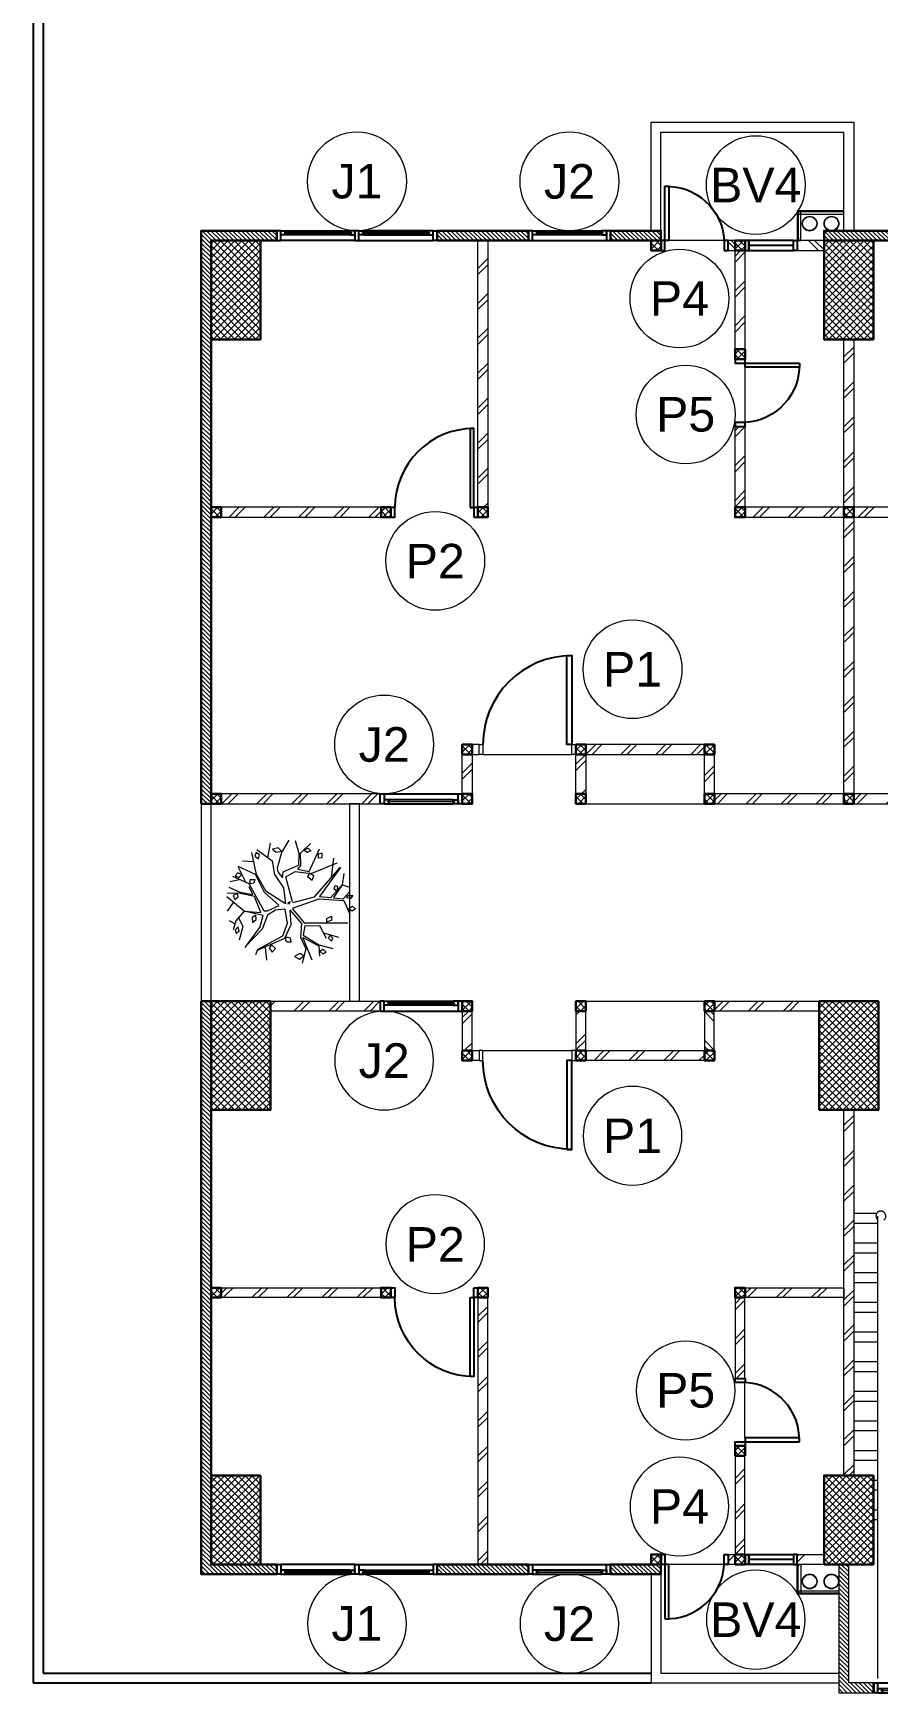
# Model space of a CAD drawing. Header units: millimetres. Extents: x -108 to 351, y -17 to 192.
# Drawn here: x 119.12 to 127.67, y -1.1 to 15.7 of the extents above; entities that cross this region are included whole.
import ezdxf
from ezdxf.enums import TextEntityAlignment as Align

# ---------------------------------------------------------------- set-up
doc = ezdxf.new("R2010")
doc.units = ezdxf.units.MM
for name, color, linetype, lineweight in [('ars', 11, 'Continuous', 0), ('ars @ 1', 11, 'Continuous', 0), ('KACA', 151, 'Continuous', 5), ('KOL', 1, 'Continuous', 30), ('KOLOM', 4, 'Continuous', 9), ('lan', 7, 'Continuous', 15), ('NOT', 7, 'Continuous', 20), ('POHON', 62, 'Continuous', 5), ('tem', 5, 'Continuous', 20)]:
    doc.layers.add(name, color=color, linetype=linetype, lineweight=lineweight)
doc.layers.add('Kusen', color=30, linetype='Continuous')
doc.styles.add('ATTR', font='romans.shx', dxfattribs={"width": 0.8, "height": 0.56})
doc.styles.add('S', font='simplex', dxfattribs={"width": 0.75})
doc.styles.get("Standard").update_dxf_attribs({"font": 'arial.ttf'})
pattern_1 = [(135, (-522.611525, -326.249947), (0.0220970869, 0.0220970869), [])]
pattern_2 = [(45, (0, 0), (-0.1767767, 0.1767767), []), (45, (0.0625, 0), (-0.1767767, 0.1767767), [])]
pattern_3 = [(135, (-522.611525, -325.874947), (0.0220970869, 0.0220970869), [])]
pattern_4 = [(45, (0, -5), (-0.03535534, 0.03535534), []), (135, (0, -5), (-0.03535534, -0.03535534), [])]
pattern_5 = [(135, (-37.282793, 6.524637), (0.02209709, 0.02209709), [])]

# ---------------------------------------------------------------- blocks, each defined once
blk = doc.blocks.new('T. J1')
at = {"layer": 'Kusen'}
for p, q in [((-0.019, 0), (-0.769, 0)), ((-0.719, 0.1), (-0.069, 0.1)), ((-0.069, 0.06), (-0.719, 0.06)), ((0.021, 0), (0.771, 0)), ((0.721, 0.1), (0.071, 0.1)), ((0.071, 0.06), (0.721, 0.06))]:
    blk.add_line(p, q, dxfattribs=at)
for points in [[(-0.809, 0), (-0.769, 0), (-0.769, 0.1), (-0.809, 0.1)], [(-0.019, 0), (0.021, 0), (0.021, 0.1), (-0.019, 0.1)], [(0.811, 0), (0.771, 0), (0.771, 0.1), (0.811, 0.1)]]:
    blk.add_lwpolyline(points, close=True, dxfattribs=at)
for points in [[(-0.719, 0.077), (-0.719, 0.06), (-0.769, 0.06), (-0.769, 0.1), (-0.719, 0.1), (-0.719, 0.082), (-0.729, 0.082), (-0.729, 0.077), (-0.719, 0.077)], [(-0.069, 0.077), (-0.069, 0.06), (-0.019, 0.06), (-0.019, 0.1), (-0.069, 0.1), (-0.069, 0.082), (-0.059, 0.082), (-0.059, 0.077), (-0.069, 0.077)], [(0.071, 0.077), (0.071, 0.06), (0.021, 0.06), (0.021, 0.1), (0.071, 0.1), (0.071, 0.082), (0.061, 0.082), (0.061, 0.077), (0.071, 0.077)], [(0.721, 0.077), (0.721, 0.06), (0.771, 0.06), (0.771, 0.1), (0.721, 0.1), (0.721, 0.082), (0.731, 0.082), (0.731, 0.077), (0.721, 0.077)]]:
    blk.add_lwpolyline(points, dxfattribs=at)
at = {"layer": 'Kusen', "color": 141}
for points in [[(-0.729, 0.077), (-0.059, 0.077), (-0.059, 0.082), (-0.729, 0.082)], [(0.731, 0.077), (0.061, 0.077), (0.061, 0.082), (0.731, 0.082)]]:
    blk.add_lwpolyline(points, close=True, dxfattribs=at)
blk = doc.blocks.new('T. J2')
at = {"layer": 'KACA', "color": 141}
blk.add_lwpolyline([(-0.379, 0.077), (0.291, 0.077), (0.291, 0.082), (-0.379, 0.082)], close=True, dxfattribs=at)
at = {"layer": 'Kusen'}
for p, q in [((-0.419, 0), (0.331, 0)), ((-0.369, 0.1), (0.281, 0.1)), ((0.281, 0.06), (-0.369, 0.06))]:
    blk.add_line(p, q, dxfattribs=at)
for points in [[(-0.459, 0), (-0.419, 0), (-0.419, 0.1), (-0.459, 0.1)], [(0.331, 0), (0.371, 0), (0.371, 0.1), (0.331, 0.1)]]:
    blk.add_lwpolyline(points, close=True, dxfattribs=at)
for points in [[(-0.369, 0.077), (-0.369, 0.06), (-0.419, 0.06), (-0.419, 0.1), (-0.369, 0.1), (-0.369, 0.082), (-0.379, 0.082), (-0.379, 0.077), (-0.369, 0.077)], [(0.281, 0.077), (0.281, 0.06), (0.331, 0.06), (0.331, 0.1), (0.281, 0.1), (0.281, 0.082), (0.291, 0.082), (0.291, 0.077), (0.281, 0.077)]]:
    blk.add_lwpolyline(points, dxfattribs=at)
blk = doc.blocks.new('P.80')
at = {"layer": 'Kusen'}
for points in [[(-69.809, -74.837), (-69.769, -74.837), (-69.769, -74.037), (-69.809, -74.037)], [(-70.609, -74.937), (-70.569, -74.937), (-70.569, -74.837), (-70.609, -74.837)], [(-69.769, -74.937), (-69.729, -74.937), (-69.729, -74.837), (-69.769, -74.837)]]:
    blk.add_lwpolyline(points, close=True, dxfattribs=at)
blk.add_arc((-69.769, -74.837), 0.8, 90, 180, dxfattribs=at)
blk = doc.blocks.new('K 10.10')
at = {"layer": 'ars'}
h = blk.add_hatch(dxfattribs=at)
h.set_pattern_fill('_USER', color=256, scale=0.05, angle=45, double=1, pattern_type=0)
h.set_pattern_definition([(45, (0, 0), (-0.035355339, 0.035355339), []), (135, (0, 0), (-0.035355339, -0.035355339), [])])
h.paths.add_polyline_path([(1560.538, 1380.407), (1560.638, 1380.407), (1560.638, 1380.507), (1560.538, 1380.507)])
at = {"layer": 'KOL'}
blk.add_lwpolyline([(1560.538, 1380.407), (1560.638, 1380.407), (1560.638, 1380.507), (1560.538, 1380.507)], close=True, dxfattribs=at)
blk = doc.blocks.new('P-90')
at = {"layer": 'Kusen'}
blk.add_lwpolyline([(374.691, -21.598), (374.741, -21.598), (374.741, -22.498), (374.691, -22.498)], close=True, dxfattribs=at)
at = {"layer": 'Kusen', "lineweight": 9}
for points in [[(373.801, -22.498), (373.841, -22.498), (373.841, -22.598), (373.801, -22.598)], [(374.741, -22.498), (374.781, -22.498), (374.781, -22.598), (374.741, -22.598)]]:
    blk.add_lwpolyline(points, close=True, dxfattribs=at)
at = {"layer": 'Kusen'}
blk.add_arc((374.741, -22.498), 0.9, 90, 180, dxfattribs=at)
blk = doc.blocks.new('P.60')
at = {"layer": 'Kusen'}
for points in [[(1472.835, 997.535), (1472.875, 997.535), (1472.875, 997.435), (1472.835, 997.435)], [(1472.875, 996.885), (1472.915, 996.885), (1472.915, 997.435), (1472.875, 997.435)], [(1473.475, 997.535), (1473.515, 997.535), (1473.515, 997.435), (1473.475, 997.435)]]:
    blk.add_lwpolyline(points, close=True, dxfattribs=at)
blk.add_arc((1472.895, 997.466), 0.581, 268.0266, 356.9943, dxfattribs=at)
blk = doc.blocks.new('BV')
at = {"layer": 'Kusen'}
for points in [[(-0.225, 0.1), (-0.265, 0.1), (-0.265, 0), (-0.225, 0)], [(-0.225, 0.1), (-0.265, 0.1), (-0.265, 0), (-0.225, 0)], [(0.225, 0.1), (-0.225, 0.1), (-0.225, 0), (0.225, 0)], [(0.225, 0.1), (0.265, 0.1), (0.265, 0), (0.225, 0)]]:
    blk.add_lwpolyline(points, close=True, dxfattribs=at)
at = {"layer": 'Kusen', "color": 141}
blk.add_lwpolyline([(0.225, 0.05), (-0.225, 0.05)], dxfattribs=at)
blk = doc.blocks.new('bola-3')
at = {"layer": 'POHON'}
for p, q in [((-1.212, 1.009), (-1.377, 1.803)), ((-1.198, 1.908), (-0.648, 1.503)), ((-0.799, 1.609), (-0.703, 2.138)), ((-0.318, 1.803), (-0.469, 1.238)), ((-0.045, 2.245), (-0.318, 1.803)), ((0.177, 2.226), (0.328, 1.732)), ((0.387, 1.789), (0.731, 2.125)), ((0.686, 1.115), (1.057, 1.926)), ((-1.253, 1.009), (-1.872, 1.291)), ((-1.872, 1.274), (-1.625, 0.762)), ((-1.308, 1.468), (-1.721, 1.485)), ((-0.648, 1.503), (-0.566, 1.009)), ((-0.469, 1.238), (-0.442, 1.097)), ((-0.249, 1.097), (0.301, 1.344)), ((0.37, 1.327), (0.26, 1.203)), ((0.273, 1.203), (0.686, 1.115)), ((0.315, 1.344), (0.328, 1.767)), ((0.356, 1.785), (0.37, 1.327)), ((0.755, 1.044), (1.69, 1.432)), ((0.879, 0.198), (1.814, 1.274)), ((1.814, 1.256), (1.057, 0.216)), ((1.553, 1.591), (1.47, 0.886)), ((-1.831, 0.815), (-2.161, 0.745)), ((-1.473, 0.674), (-2.065, 0.939)), ((-0.937, -0.313), (-1.473, 0.674)), ((-0.923, 0.357), (-1.253, 1.009)), ((-0.868, 0.392), (-1.212, 1.009)), ((-0.566, 1.009), (-0.236, 0.533)), ((-0.442, 1.097), (-0.277, 0.886)), ((-0.277, 0.886), (-0.249, 1.097)), ((-0.153, 0.921), (0.177, 1.115)), ((0.081, 0.022), (-0.153, 0.921)), ((0.177, 1.115), (0.755, 1.044)), ((1.456, 0.18), (1.869, 0.639)), ((1.869, 0.639), (1.553, 0.18)), ((1.883, 0.639), (1.938, 1.044)), ((1.883, 0.639), (2.13, 0.551)), ((-1.652, -0.313), (-2.285, 0.198)), ((-1.845, 0.339), (-2.271, 0.322)), ((-2.051, 0.004), (-2.271, -0.313)), ((-2.202, 0.551), (-1.817, 0.374)), ((-1.281, 0.216), (-1.845, 0.339)), ((-1.817, 0.374), (-1.35, 0.286)), ((-1.363, 0.339), (-1.473, 0.568)), ((-1.35, 0.286), (-1.363, 0.339)), ((-1.061, -0.366), (-1.281, 0.216)), ((-0.414, -0.102), (-0.923, 0.357)), ((-0.167, -0.049), (-0.868, 0.392)), ((-0.236, 0.533), (-0.167, -0.031)), ((0.081, -0.207), (1.044, 0.128)), ((0.095, 0.004), (0.879, 0.198)), ((1.044, 0.128), (1.924, 0.075)), ((1.057, 0.216), (1.456, 0.18)), ((1.553, 0.163), (1.91, 0.128)), ((1.91, 0.128), (2.158, 0.41)), ((1.924, 0.075), (2.144, -0.419)), ((-1.652, -0.313), (-1.955, -0.666)), ((-1.845, -0.56), (-1.707, -0.86)), ((-0.978, -0.472), (-1.652, -0.313)), ((-1.639, -0.313), (-1.061, -0.366)), ((-1.088, -0.913), (-0.978, -0.472)), ((-0.813, -0.454), (-1.006, -0.966)), ((-0.827, -0.313), (-0.937, -0.313)), ((-0.414, -0.119), (-0.827, -0.313)), ((-0.524, -0.278), (-0.813, -0.454)), ((-0.194, -0.243), (-0.524, -0.278)), ((-0.194, -0.243), (-0.112, -0.754)), ((-0.015, -0.26), (0.411, -0.754)), ((-0.015, -0.278), (0.026, -0.807)), ((0.081, -0.225), (0.507, -0.736)), ((-1.996, -0.772), (-2.189, -0.666)), ((-1.955, -0.666), (-2.051, -0.983)), ((-1.707, -0.86), (-1.831, -1.354)), ((-1.625, -1.618), (-1.102, -0.913)), ((-1.006, -0.966), (-1.625, -1.6)), ((-0.112, -0.754), (-0.277, -1.213)), ((0.026, -0.807), (-0.208, -1.301)), ((0.411, -0.754), (0.37, -1.248)), ((0.521, -0.842), (0.466, -1.177)), ((0.466, -1.177), (1.03, -1.53)), ((0.507, -0.736), (2.075, -0.736)), ((0.521, -0.842), (1.057, -0.825)), ((1.057, -0.825), (1.291, -1.283)), ((1.195, -1.089), (1.731, -1.248)), ((-1.185, -1.724), (-1.253, -1.883)), ((-0.277, -1.213), (-1.185, -1.706)), ((-0.208, -1.301), (-1.185, -1.724)), ((-0.896, -1.618), (-0.854, -2.077)), ((0.37, -1.248), (0.562, -1.671)), ((0.562, -1.671), (0.425, -2.182)), ((0.438, -1.248), (0.782, -2.059)), ((0.452, -1.265), (1.03, -1.565)), ((1.03, -1.53), (1.539, -1.653)), ((1.03, -1.565), (1.057, -1.936))]:
    blk.add_line(p, q, dxfattribs=at)
for points in [[(-1.226, 1.803), (-1.267, 1.662), (-1.143, 1.573), (-1.102, 1.715)], [(-0.435, 1.966), (-0.641, 1.913), (-0.504, 1.807), (-0.311, 1.842)], [(0.49, 1.882), (0.641, 1.953), (0.738, 1.864), (0.614, 1.794)], [(1.155, 1.778), (1.001, 1.734), (1.001, 1.602), (1.155, 1.624)], [(-1.735, 1.009), (-1.886, 1.062), (-1.982, 0.956), (-1.845, 0.903)], [(-1.441, 0.676), (-1.441, 0.831), (-1.269, 0.831), (-1.303, 0.698)], [(0.691, 1.051), (0.622, 0.941), (0.794, 0.809), (0.846, 0.963)], [(1.671, 0.412), (1.585, 0.478), (1.62, 0.61), (1.706, 0.588)], [(-1.9, 0.322), (-2.051, 0.251), (-1.996, 0.11), (-1.872, 0.198)], [(-0.002, 0.022), (-0.07, 0.004), (-0.084, -0.049), (-0.029, -0.031)], [(2.034, 0.163), (2.075, 0.251), (2.254, 0.251), (2.171, 0.145)], [(-1.236, -0.454), (-1.374, -0.543), (-1.36, -0.719), (-1.222, -0.613)], [(1.319, -0.706), (1.319, -0.582), (1.484, -0.494), (1.484, -0.635)], [(2.099, -0.225), (2.237, -0.137), (2.347, -0.225), (2.223, -0.313)], [(-1.872, -0.878), (-1.982, -0.983), (-1.941, -1.107), (-1.831, -1.036)], [(1.43, -1.175), (1.379, -1.285), (1.482, -1.396), (1.534, -1.285)], [(-0.667, -1.528), (-0.753, -1.638), (-0.65, -1.792), (-0.53, -1.66)], [(-0.167, -1.261), (-0.167, -1.367), (-0.098, -1.42), (0.04, -1.42), (0.012, -1.279), (-0.07, -1.261)], [(1.069, -1.748), (1.173, -1.682), (1.293, -1.792), (1.19, -1.858)], [(0.485, -1.924), (0.347, -1.836), (0.158, -1.947), (0.33, -2.035)]]:
    blk.add_lwpolyline(points, close=True, dxfattribs=at)
at = {"layer": 'POHON', "style": 'ATTR', "width": 0.8, "flags": 9}
blk.add_attdef('ESTCODE', (-0.07, 0.004), '', height=0.00000926, dxfattribs=at)
blk = doc.blocks.new('k1')
at = {"layer": 'ars'}
h = blk.add_hatch(dxfattribs=at)
h.set_pattern_fill('_USER', color=256, scale=0.05, angle=45, double=1, pattern_type=0)
h.set_pattern_definition(pattern_4)
h.paths.add_polyline_path([(-0.3, -0.55), (0.3, -0.55), (0.3, 0.55), (-0.3, 0.55)])
at = {"layer": 'KOL'}
blk.add_lwpolyline([(-0.3, -0.55), (0.3, -0.55), (0.3, 0.55), (-0.3, 0.55)], close=True, dxfattribs=at)
blk = doc.blocks.new('k3')
at = {"layer": 'ars'}
h = blk.add_hatch(dxfattribs=at)
h.set_pattern_fill('_USER', color=256, scale=0.05, angle=45, double=1, pattern_type=0)
h.set_pattern_definition([(45, (0, -5.05), (-0.03535534, 0.03535534), []), (135, (0, -5.05), (-0.03535534, -0.03535534), [])])
h.paths.add_polyline_path([(-0.25, -0.45), (0.25, -0.45), (0.25, 0.45), (-0.25, 0.45)])
at = {"layer": 'KOL'}
blk.add_lwpolyline([(-0.25, -0.45), (0.25, -0.45), (0.25, 0.45), (-0.25, 0.45)], close=True, dxfattribs=at)
blk = doc.blocks.new('k2')
at = {"layer": 'ars'}
h = blk.add_hatch(dxfattribs=at)
h.set_pattern_fill('_USER', color=256, scale=0.05, angle=45, double=1, pattern_type=0)
h.set_pattern_definition(pattern_4)
h.paths.add_polyline_path([(-0.25, -0.5), (0.25, -0.5), (0.25, 0.5), (-0.25, 0.5)])
at = {"layer": 'KOL'}
blk.add_lwpolyline([(-0.25, -0.5), (0.25, -0.5), (0.25, 0.5), (-0.25, 0.5)], close=True, dxfattribs=at)
blk = doc.blocks.new('1-typikal-1a')
at = {"layer": 'ars'}
for points in [[(6.15, 0.455), (5.68, 0.455), (5.68, 0.15)], [(6.15, 0.445), (5.69, 0.445), (5.69, 0.15)], [(5.715, 0.445), (5.69, 0.445), (5.69, 0.419), (5.692, 0.419), (5.692, 0.443), (5.715, 0.443), (5.715, 0.445)], [(5.69, 0.419), (6.15, 0.419)], [(5.715, 0.152), (5.715, 0.443)], [(5.715, 0.15), (5.69, 0.15), (5.69, 0.179), (5.692, 0.179), (5.692, 0.152), (5.715, 0.152), (5.715, 0.15)]]:
    blk.add_lwpolyline(points, dxfattribs=at)
for centre, radius in [((5.823, 0.325), 0.075), ((5.823, 0.325), 0.071), ((6.043, 0.325), 0.075), ((6.043, 0.325), 0.071)]:
    blk.add_circle(centre, radius, dxfattribs=at)
at = {"layer": 'KOL'}
for points in [[(2.035, 0.15), (2.95, 0.15), (2.95, 0.25), (2.035, 0.25)], [(3.78, 0.15), (4.3, 0.15), (4.3, 0.25), (3.78, 0.25)]]:
    blk.add_lwpolyline(points, close=True, dxfattribs=at)
at = {"layer": 'lan'}
for p, q in [((4.2, 0.25), (4.2, 1.35)), ((4.2, 1.35), (6.2, 1.35)), ((4.3, 0.25), (4.3, 1.25)), ((4.3, 1.25), (6.15, 1.25)), ((6.15, 1.25), (6.15, 0.15)), ((4.94, 0.15), (4.38, 0.15)), ((5.15, -1.13), (5.15, -1.69)), ((2.5, -5.05), (3.4, -5.05)), ((3.544, -5.55), (4.744, -5.55))]:
    blk.add_line(p, q, dxfattribs=at)
at = {"layer": 'tem', "ltscale": 2}
blk.add_lwpolyline([(2.549, -2.55), (2.449, -2.55), (2.449, 0.15), (2.549, 0.15)], close=True, dxfattribs=at)
at = {"layer": 'tem'}
for points in [[(4.98, 0.05), (5.05, 0.05), (5.05, 0.15), (4.98, 0.15)], [(5.05, -0.95), (5.05, 0.05), (5.15, 0.05), (5.15, -0.95)], [(5.68, 0.05), (5.95, 0.05), (5.95, 0.15), (5.68, 0.15)], [(5.05, -2.55), (5.05, -1.73), (5.15, -1.73), (5.15, -2.55)], [(0.05, -2.65), (1.469, -2.65), (1.469, -2.55), (0.05, -2.55)], [(5.15, -2.65), (6.15, -2.65), (6.15, -2.55), (5.15, -2.55)], [(2.39, -5.05), (2.46, -5.05), (2.46, -4.95), (2.39, -4.95)], [(3.54, -5.05), (4.74, -5.05), (4.74, -4.95), (3.54, -4.95)], [(2.29, -5.45), (2.29, -5.05), (2.39, -5.05), (2.39, -5.45)], [(3.44, -5.45), (3.44, -5.05), (3.54, -5.05), (3.54, -5.45)], [(4.74, -5.45), (4.74, -5.05), (4.84, -5.05), (4.84, -5.45)], [(0.05, -5.55), (1.46, -5.55), (1.46, -5.45), (0.05, -5.45)], [(4.84, -5.55), (6.15, -5.55), (6.15, -5.45), (4.84, -5.45)]]:
    blk.add_lwpolyline(points, close=True, dxfattribs=at)
blk.add_blockref('BV', (5.415, 0.05))
at = {"layer": 'KOLOM', "extrusion": (0, 0, -1), "xscale": -1, "zscale": -1, "rotation": 180}
for p in [(-1564.838, 1380.557), (-1565.688, 1380.557), (-1565.688, 1379.457), (-1562.107, 1377.857), (-1563.087, 1377.857), (-1565.688, 1377.857), (-1562.928, 1375.456), (-1564.078, 1375.456), (-1565.378, 1375.456), (-1562.928, 1374.957), (-1564.078, 1374.957), (-1565.378, 1374.957)]:
    blk.add_blockref('K 10.10', p, dxfattribs=at)
at = {"layer": 'Kusen', "xscale": -1}
for name, p, rotation in [('P.60', (-1468.535, 997.585), 180), ('P.60', (1002.585, 1471.785), 90), ('T. J2', (1.919, -5.45), 180)]:
    blk.add_blockref(name, p, dxfattribs=dict(at, rotation=rotation))
at = {"layer": 'Kusen'}
for name, p in [('T. J1', (1.224, 0.15)), ('T. J2', (3.409, 0.15)), ('P.80', (72.178, 72.287)), ('P-90', (-371.341, 17.547))]:
    blk.add_blockref(name, p, dxfattribs=at)
blk = doc.blocks.new('LANTAI-1')
at = {"layer": 'ars'}
h = blk.add_hatch(dxfattribs=at)
h.set_pattern_fill('ANSI31', color=256, scale=0.25, angle=180, style=0)
h.set_pattern_definition(pattern_5)
h.paths.add_polyline_path([(-36.518, 14.325), (-37.183, 14.325), (-37.283, 14.325), (-37.283, 8.525), (-37.183, 8.525), (-37.183, 14.225), (-36.518, 14.225)])
h = blk.add_hatch(dxfattribs=at)
h.set_pattern_fill('ANSI31', color=256, scale=0.25, angle=180, style=0)
h.set_pattern_definition(pattern_3)
h.paths.add_polyline_path([(-34.898, 14.225), (-33.973, 14.225), (-33.973, 14.325), (-34.898, 14.325)])
h = blk.add_hatch(dxfattribs=at)
h.set_pattern_fill('ANSI31', color=256, scale=0.25, angle=180, style=0)
h.set_pattern_definition(pattern_3)
h.paths.add_polyline_path([(-33.143, 14.225), (-32.633, 14.225), (-32.633, 14.325), (-33.143, 14.325)])
h = blk.add_hatch(dxfattribs=at)
h.set_pattern_fill('ANSI31', color=256, scale=0.25, angle=180, style=0)
h.set_pattern_definition([(135, (-520.296525, -325.874947), (0.0220970869, 0.0220970869), [])])
h.paths.add_polyline_path([(-30.983, 14.225), (-30.318, 14.225), (-30.318, 14.325), (-30.983, 14.325)])
h = blk.add_hatch(dxfattribs=at)
h.set_pattern_fill('TEMBOK', color=256, scale=0.25)
h.set_pattern_definition(pattern_2)
h.paths.add_polyline_path([(-34.384, 11.525), (-34.484, 11.525), (-34.484, 14.225), (-34.384, 14.225)])
h = blk.add_hatch(dxfattribs=at)
h.set_pattern_fill('ANSI32', color=256, scale=0.25, angle=180, style=0, double=1)
h.set_pattern_definition([(135, (-31.95606, 1.5), (0.06629126, 0.06629126), []), (135, (-32.00026, 1.5), (0.06629126, 0.06629126), [])])
h.paths.add_polyline_path([(-31.953, 14.125), (-31.883, 14.125), (-31.883, 14.225), (-31.953, 14.225)])
h = blk.add_hatch(dxfattribs=at)
h.set_pattern_fill('TEMBOK', color=256, scale=0.25)
h.set_pattern_definition(pattern_2)
h.paths.add_polyline_path([(-31.883, 13.125), (-31.883, 14.125), (-31.783, 14.125), (-31.783, 13.125)])
h = blk.add_hatch(dxfattribs=at)
h.set_pattern_fill('TEMBOK', color=256, scale=0.25)
h.set_pattern_definition([(315, (-36.9328, 56.57964), (-0.1767767, -0.1767767), []), (315, (-36.8703, 56.57964), (-0.1767767, -0.1767767), [])])
h.paths.add_polyline_path([(-31.253, 14.125), (-30.983, 14.125), (-30.983, 14.225), (-31.253, 14.225)])
h = blk.add_hatch(dxfattribs=at)
h.set_pattern_fill('TEMBOK', color=256, scale=0.25)
h.set_pattern_definition(pattern_2)
h.paths.add_polyline_path([(-30.683, 11.525), (-30.783, 11.525), (-30.783, 13.225), (-30.683, 13.225)])
h = blk.add_hatch(dxfattribs=at)
h.set_pattern_fill('TEMBOK', color=256, scale=0.25)
h.set_pattern_definition(pattern_2)
h.paths.add_polyline_path([(-31.883, 11.525), (-31.883, 12.345), (-31.783, 12.345), (-31.783, 11.525)])
h = blk.add_hatch(dxfattribs=at)
h.set_pattern_fill('TEMBOK', color=256, scale=0.25)
h.set_pattern_definition(pattern_2)
h.paths.add_polyline_path([(-37.083, 11.425), (-35.464, 11.425), (-35.464, 11.525), (-37.083, 11.525)])
h = blk.add_hatch(dxfattribs=at)
h.set_pattern_fill('TEMBOK', color=256, scale=0.25)
h.set_pattern_definition(pattern_2)
h.paths.add_polyline_path([(-31.783, 11.425), (-30.783, 11.425), (-30.783, 11.525), (-31.783, 11.525)])
h = blk.add_hatch(dxfattribs=at)
h.set_pattern_fill('TEMBOK', color=256, scale=0.25)
h.set_pattern_definition(pattern_2)
h.paths.add_polyline_path([(-30.683, 8.625), (-30.783, 8.625), (-30.783, 11.425), (-30.683, 11.425)])
h = blk.add_hatch(dxfattribs=at)
h.set_pattern_fill('TEMBOK', color=256, scale=0.25)
h.set_pattern_definition(pattern_2)
h.paths.add_polyline_path([(-30.683, 11.425), (-29.264, 11.425), (-29.264, 11.525), (-30.683, 11.525)])
h = blk.add_hatch(dxfattribs=at)
h.set_pattern_fill('TEMBOK', color=256, scale=0.25)
h.set_pattern_definition(pattern_2)
h.paths.add_polyline_path([(-33.393, 9.024), (-32.193, 9.024), (-32.193, 9.124), (-33.393, 9.124)])
h = blk.add_hatch(dxfattribs=at)
h.set_pattern_fill('TEMBOK', color=256, scale=0.25)
h.set_pattern_definition(pattern_2)
h.paths.add_polyline_path([(-34.643, 8.625), (-34.643, 9.024), (-34.543, 9.024), (-34.543, 8.625)])
h = blk.add_hatch(dxfattribs=at)
h.set_pattern_fill('TEMBOK', color=256, scale=0.25)
h.set_pattern_definition(pattern_2)
h.paths.add_polyline_path([(-33.493, 8.625), (-33.493, 9.024), (-33.393, 9.024), (-33.393, 8.625)])
h = blk.add_hatch(dxfattribs=at)
h.set_pattern_fill('TEMBOK', color=256, scale=0.25)
h.set_pattern_definition(pattern_2)
h.paths.add_polyline_path([(-32.193, 8.625), (-32.193, 9.024), (-32.093, 9.024), (-32.093, 8.625)])
h = blk.add_hatch(dxfattribs=at)
h.set_pattern_fill('TEMBOK', color=256, scale=0.25)
h.set_pattern_definition(pattern_2)
h.paths.add_polyline_path([(-37.083, 8.525), (-35.473, 8.525), (-35.473, 8.625), (-37.083, 8.625)])
h = blk.add_hatch(dxfattribs=at)
h.set_pattern_fill('TEMBOK', color=256, scale=0.25)
h.set_pattern_definition(pattern_2)
h.paths.add_polyline_path([(-32.093, 8.525), (-30.783, 8.525), (-30.783, 8.625), (-32.093, 8.625)])
h = blk.add_hatch(dxfattribs=at)
h.set_pattern_fill('TEMBOK', color=256, scale=0.25)
h.set_pattern_definition(pattern_2)
h.paths.add_polyline_path([(-30.683, 8.525), (-29.273, 8.525), (-29.273, 8.625), (-30.683, 8.625)])
h = blk.add_hatch(dxfattribs=at)
h.set_pattern_fill('ANSI31', color=256, scale=0.25, angle=180, style=0)
h.set_pattern_definition(pattern_5)
h.paths.add_polyline_path([(-36.518, 0.725), (-37.183, 0.725), (-37.283, 0.725), (-37.283, 6.525), (-37.183, 6.525), (-37.183, 0.825), (-36.518, 0.825)])
h = blk.add_hatch(dxfattribs=at)
h.set_pattern_fill('TEMBOK', color=256, scale=0.25)
h.set_pattern_definition(pattern_2)
h.paths.add_polyline_path([(-36.583, 6.525), (-35.473, 6.525), (-35.473, 6.425), (-36.583, 6.425)])
h = blk.add_hatch(dxfattribs=at)
h.set_pattern_fill('TEMBOK', color=256, scale=0.25)
h.set_pattern_definition(pattern_2)
h.paths.add_polyline_path([(-34.643, 6.425), (-34.643, 6.025), (-34.543, 6.025), (-34.543, 6.425)])
h = blk.add_hatch(dxfattribs=at)
h.set_pattern_fill('TEMBOK', color=256, scale=0.25)
h.set_pattern_definition(pattern_2)
h.paths.add_polyline_path([(-33.493, 6.425), (-33.493, 6.025), (-33.393, 6.025), (-33.393, 6.425)])
h = blk.add_hatch(dxfattribs=at)
h.set_pattern_fill('TEMBOK', color=256, scale=0.25)
h.set_pattern_definition([(315, (-36.9328, 56.209), (-0.1767767, -0.1767767), []), (315, (-36.8703, 56.209), (-0.1767767, -0.1767767), [])])
h.paths.add_polyline_path([(-32.193, 6.425), (-32.193, 6.025), (-32.093, 6.025), (-32.093, 6.425)])
h = blk.add_hatch(dxfattribs=at)
h.set_pattern_fill('TEMBOK', color=256, scale=0.25)
h.set_pattern_definition(pattern_2)
h.paths.add_polyline_path([(-32.093, 6.525), (-31.033, 6.525), (-31.033, 6.425), (-32.093, 6.425)])
h = blk.add_hatch(dxfattribs=at)
h.set_pattern_fill('TEMBOK', color=256, scale=0.25)
h.set_pattern_definition(pattern_2)
h.paths.add_polyline_path([(-33.393, 6.025), (-32.193, 6.025), (-32.193, 5.925), (-33.393, 5.925)])
h = blk.add_hatch(dxfattribs=at)
h.set_pattern_fill('TEMBOK', color=256, scale=0.25)
h.set_pattern_definition(pattern_2)
h.paths.add_polyline_path([(-37.083, 3.625), (-35.464, 3.625), (-35.464, 3.525), (-37.083, 3.525)])
h = blk.add_hatch(dxfattribs=at)
h.set_pattern_fill('TEMBOK', color=256, scale=0.25)
h.set_pattern_definition(pattern_2)
h.paths.add_polyline_path([(-31.783, 3.625), (-30.783, 3.625), (-30.783, 3.525), (-31.783, 3.525)])
h = blk.add_hatch(dxfattribs=at)
h.set_pattern_fill('TEMBOK', color=256, scale=0.25)
h.set_pattern_definition(pattern_2)
h.paths.add_polyline_path([(-34.384, 3.525), (-34.484, 3.525), (-34.484, 0.825), (-34.384, 0.825)])
h = blk.add_hatch(dxfattribs=at)
h.set_pattern_fill('TEMBOK', color=256, scale=0.25)
h.set_pattern_definition(pattern_2)
h.paths.add_polyline_path([(-31.883, 3.525), (-31.883, 2.705), (-31.783, 2.705), (-31.783, 3.525)])
h = blk.add_hatch(dxfattribs=at)
h.set_pattern_fill('TEMBOK', color=256, scale=0.25)
h.set_pattern_definition(pattern_2)
h.paths.add_polyline_path([(-31.883, 1.925), (-31.883, 0.925), (-31.783, 0.925), (-31.783, 1.925)])
h = blk.add_hatch(dxfattribs=at)
h.set_pattern_fill('TEMBOK', color=256, scale=0.25)
h.set_pattern_definition(pattern_2)
h.paths.add_polyline_path([(-31.953, 0.925), (-31.883, 0.925), (-31.883, 0.825), (-31.953, 0.825)])
h = blk.add_hatch(dxfattribs=at)
h.set_pattern_fill('TEMBOK', color=256, scale=0.25)
h.set_pattern_definition(pattern_2)
h.paths.add_polyline_path([(-31.253, 0.925), (-30.983, 0.925), (-30.983, 0.825), (-31.253, 0.825)])
h = blk.add_hatch(dxfattribs=at)
h.set_pattern_fill('ANSI31', color=256, scale=0.25, angle=180, style=0)
h.set_pattern_definition(pattern_1)
h.paths.add_polyline_path([(-34.898, 0.825), (-33.973, 0.825), (-33.973, 0.725), (-34.898, 0.725)])
h = blk.add_hatch(dxfattribs=at)
h.set_pattern_fill('ANSI31', color=256, scale=0.25, angle=180, style=0)
h.set_pattern_definition(pattern_1)
h.paths.add_polyline_path([(-33.143, 0.825), (-32.633, 0.825), (-32.633, 0.725), (-33.143, 0.725)])
h = blk.add_hatch(dxfattribs=at)
h.set_pattern_fill('ANSI31', color=256, scale=0.25, style=0)
h.set_pattern_definition([(135, (-30.482793, 57.124637), (0.022097087, 0.022097087), [])])
edge = h.paths.add_edge_path()
edge.add_line((-30.833, 0.825), (-30.833, -0.475))
edge.add_line((-30.833, -0.475), (-30.473, -0.475))
edge.add_line((-30.473, -0.475), (-30.473, -0.375))
edge.add_line((-30.473, -0.375), (-30.733, -0.375))
edge.add_line((-30.733, -0.375), (-30.733, 0.825))
edge.add_line((-30.733, 0.825), (-30.833, 0.825))
at = {"layer": 'ars @ 1'}
h = blk.add_hatch(dxfattribs=at)
h.set_pattern_fill('TEMBOK', color=256, scale=0.25)
h.set_pattern_definition(pattern_2)
h.paths.add_polyline_path([(-30.783, 5.425), (-30.683, 5.425), (-30.683, 1.725), (-30.783, 1.725)])
for p, q in [((-38.983, 17.375), (-38.983, -0.375)), ((-38.883, 17.075), (-38.883, -0.275)), ((-38.883, -0.275), (-32.733, -0.275)), ((-38.983, -0.375), (-32.733, -0.375))]:
    blk.add_line(p, q)
at = {"layer": 'ars'}
for p, q in [((-30.783, 14.528), (-31.253, 14.528)), ((-31.253, 14.528), (-31.253, 14.225)), ((-30.783, 14.517), (-31.243, 14.517)), ((-31.243, 14.517), (-31.243, 14.225)), ((-31.243, 14.491), (-30.783, 14.491)), ((-31.218, 14.225), (-31.218, 14.516)), ((-30.453, 4.375), (-30.683, 4.375)), ((-30.439, -0.332), (-30.439, 4.35)), ((-30.439, 4.075), (-30.683, 4.075)), ((-30.439, 3.775), (-30.683, 3.775)), ((-30.439, 3.475), (-30.683, 3.475)), ((-30.439, 3.175), (-30.683, 3.175)), ((-30.439, 2.875), (-30.683, 2.875)), ((-30.439, 2.575), (-30.683, 2.575)), ((-30.439, 2.275), (-30.683, 2.275)), ((-30.439, 1.975), (-30.683, 1.975)), ((-30.439, 1.675), (-30.483, 1.675)), ((-30.439, 1.375), (-30.483, 1.375)), ((-31.253, 0.522), (-31.253, 0.825)), ((-31.243, 0.533), (-31.243, 0.825)), ((-31.218, 0.825), (-31.218, 0.534)), ((-30.833, 0.522), (-31.253, 0.522)), ((-31.243, 0.558), (-30.833, 0.558)), ((-30.833, 0.533), (-31.243, 0.533))]:
    blk.add_line(p, q, dxfattribs=at)
for points in [[(-31.218, 14.517), (-31.243, 14.517), (-31.243, 14.491), (-31.241, 14.491), (-31.241, 14.516), (-31.218, 14.516), (-31.218, 14.517)], [(-31.218, 14.225), (-31.243, 14.225), (-31.243, 14.25), (-31.241, 14.25), (-31.241, 14.226), (-31.218, 14.226), (-31.218, 14.225)], [(-31.218, 0.825), (-31.243, 0.825), (-31.243, 0.799), (-31.241, 0.799), (-31.241, 0.823), (-31.218, 0.823), (-31.218, 0.825)], [(-31.218, 0.533), (-31.243, 0.533), (-31.243, 0.558), (-31.241, 0.558), (-31.241, 0.534), (-31.218, 0.534), (-31.218, 0.533)]]:
    blk.add_lwpolyline(points, dxfattribs=at)
for centre, radius in [((-31.128, 14.397), 0.075), ((-31.128, 14.397), 0.071), ((-30.908, 14.397), 0.075), ((-30.908, 14.397), 0.071), ((-31.128, 0.652), 0.075), ((-31.128, 0.652), 0.071), ((-30.908, 0.652), 0.075), ((-30.908, 0.652), 0.071)]:
    blk.add_circle(centre, radius, dxfattribs=at)
blk.add_arc((-30.408, 4.35), 0.0512, 307.5719, 232.4281, dxfattribs=at)
at = {"layer": 'KOL'}
for points in [[(-36.518, 14.325), (-37.183, 14.325), (-37.283, 14.325), (-37.283, 8.525), (-37.183, 8.525), (-37.183, 14.225), (-36.518, 14.225), (-36.518, 14.325)], [(-36.518, 0.725), (-37.183, 0.725), (-37.283, 0.725), (-37.283, 6.525), (-37.183, 6.525), (-37.183, 0.825), (-36.518, 0.825), (-36.518, 0.725)]]:
    blk.add_lwpolyline(points, dxfattribs=at)
for points in [[(-34.898, 14.225), (-33.973, 14.225), (-33.973, 14.325), (-34.898, 14.325)], [(-33.143, 14.225), (-32.633, 14.225), (-32.633, 14.325), (-33.143, 14.325)], [(-30.983, 14.225), (-30.318, 14.225), (-30.318, 14.325), (-30.983, 14.325)], [(-34.898, 0.825), (-33.973, 0.825), (-33.973, 0.725), (-34.898, 0.725)], [(-33.143, 0.825), (-32.633, 0.825), (-32.633, 0.725), (-33.143, 0.725)]]:
    blk.add_lwpolyline(points, close=True, dxfattribs=at)
at = {"layer": 'KOLOM'}
blk.add_lwpolyline([(-35.364, 3.525), (-35.364, 3.625), (-35.464, 3.625), (-35.464, 3.525)], close=True, dxfattribs=at)
at = {"layer": 'lan'}
for p, q in [((-32.733, 14.325), (-32.733, 15.424)), ((-32.733, 15.424), (-30.733, 15.424)), ((-32.633, 14.224), (-32.633, 15.324)), ((-32.633, 15.324), (-30.783, 15.324)), ((-30.783, 14.325), (-30.783, 15.324)), ((-31.993, 14.225), (-32.553, 14.225)), ((-31.783, 12.945), (-31.783, 12.385)), ((-34.433, 9.024), (-33.533, 9.024)), ((-33.389, 8.525), (-32.189, 8.525)), ((-33.389, 6.525), (-32.189, 6.525)), ((-34.433, 6.025), (-33.533, 6.025)), ((-30.439, 4.275), (-30.683, 4.275)), ((-30.439, 3.975), (-30.683, 3.975)), ((-30.439, 3.675), (-30.683, 3.675)), ((-30.439, 3.375), (-30.683, 3.375)), ((-30.439, 3.075), (-30.683, 3.075)), ((-30.439, 2.775), (-30.683, 2.775)), ((-31.783, 2.105), (-31.783, 2.665)), ((-30.439, 2.475), (-30.683, 2.475)), ((-30.439, 2.175), (-30.683, 2.175)), ((-30.439, 1.875), (-30.683, 1.875)), ((-30.439, 1.575), (-30.483, 1.575)), ((-30.439, 1.275), (-30.483, 1.275)), ((-32.733, 0.725), (-32.733, -0.375)), ((-32.633, 0.725), (-32.633, -0.275)), ((-31.993, 0.825), (-32.553, 0.825)), ((-32.633, -0.275), (-30.833, -0.275)), ((-32.733, -0.375), (-30.833, -0.375))]:
    blk.add_line(p, q, dxfattribs=at)
blk.add_lwpolyline([(-30.733, 15.424), (-30.683, 15.424), (-30.683, 14.325)], dxfattribs=at)
for points in [[(-37.283, 6.525), (-37.183, 6.525), (-37.183, 8.525), (-37.283, 8.525)], [(-35.783, 6.525), (-35.683, 6.525), (-35.683, 8.525), (-35.783, 8.525)]]:
    blk.add_lwpolyline(points, close=True, dxfattribs=at)
at = {"layer": 'tem', "ltscale": 2}
for points in [[(-34.384, 11.525), (-34.484, 11.525), (-34.484, 14.225), (-34.384, 14.225)], [(-30.683, 11.525), (-30.783, 11.525), (-30.783, 13.225), (-30.683, 13.225)], [(-30.683, 8.625), (-30.783, 8.625), (-30.783, 11.425), (-30.683, 11.425)], [(-34.384, 3.525), (-34.484, 3.525), (-34.484, 0.825), (-34.384, 0.825)]]:
    blk.add_lwpolyline(points, close=True, dxfattribs=at)
at = {"layer": 'tem'}
for points in [[(-31.953, 14.125), (-31.883, 14.125), (-31.883, 14.225), (-31.953, 14.225)], [(-31.883, 13.125), (-31.883, 14.125), (-31.783, 14.125), (-31.783, 13.125)], [(-31.253, 14.125), (-30.983, 14.125), (-30.983, 14.225), (-31.253, 14.225)], [(-31.883, 11.525), (-31.883, 12.345), (-31.783, 12.345), (-31.783, 11.525)], [(-37.083, 11.425), (-35.464, 11.425), (-35.464, 11.525), (-37.083, 11.525)], [(-31.783, 11.425), (-30.783, 11.425), (-30.783, 11.525), (-31.783, 11.525)], [(-34.543, 9.024), (-34.473, 9.024), (-34.473, 9.124), (-34.543, 9.124)], [(-33.393, 9.024), (-32.193, 9.024), (-32.193, 9.124), (-33.393, 9.124)], [(-34.643, 8.625), (-34.643, 9.024), (-34.543, 9.024), (-34.543, 8.625)], [(-33.493, 8.625), (-33.493, 9.024), (-33.393, 9.024), (-33.393, 8.625)], [(-32.193, 8.625), (-32.193, 9.024), (-32.093, 9.024), (-32.093, 8.625)], [(-37.083, 8.525), (-35.473, 8.525), (-35.473, 8.625), (-37.083, 8.625)], [(-32.093, 8.525), (-30.783, 8.525), (-30.783, 8.625), (-32.093, 8.625)], [(-36.583, 6.525), (-35.473, 6.525), (-35.473, 6.425), (-36.583, 6.425)], [(-34.643, 6.425), (-34.643, 6.025), (-34.543, 6.025), (-34.543, 6.425)], [(-33.493, 6.425), (-33.493, 6.025), (-33.393, 6.025), (-33.393, 6.425)], [(-32.193, 6.425), (-32.193, 6.025), (-32.093, 6.025), (-32.093, 6.425)], [(-32.093, 6.525), (-31.033, 6.525), (-31.033, 6.425), (-32.093, 6.425)], [(-34.543, 6.025), (-34.473, 6.025), (-34.473, 5.925), (-34.543, 5.925)], [(-33.393, 6.025), (-32.193, 6.025), (-32.193, 5.925), (-33.393, 5.925)], [(-30.783, 5.425), (-30.683, 5.425), (-30.683, 1.725), (-30.783, 1.725)], [(-37.083, 3.625), (-35.464, 3.625), (-35.464, 3.525), (-37.083, 3.525)], [(-31.783, 3.625), (-30.783, 3.625), (-30.783, 3.525), (-31.783, 3.525)], [(-31.883, 3.525), (-31.883, 2.705), (-31.783, 2.705), (-31.783, 3.525)], [(-31.883, 1.925), (-31.883, 0.925), (-31.783, 0.925), (-31.783, 1.925)], [(-31.953, 0.925), (-31.883, 0.925), (-31.883, 0.825), (-31.953, 0.825)], [(-31.253, 0.925), (-30.983, 0.925), (-30.983, 0.825), (-31.253, 0.825)]]:
    blk.add_lwpolyline(points, close=True, dxfattribs=at)
blk.add_lwpolyline([(-30.833, 0.825), (-30.833, -0.475), (-30.473, -0.475), (-30.473, -0.375), (-30.733, -0.375), (-30.733, 0.825), (-30.833, 0.825)], dxfattribs=at)
blk.add_blockref('BV', (-31.518, 14.125))
at = {"xscale": -1, "rotation": 180}
blk.add_blockref('BV', (-31.518, 0.925), dxfattribs=at)
at = {"layer": 'KOL', "rotation": 180}
for name, p in [('k2', (-36.933, 13.725)), ('k2', (-30.733, 13.725)), ('k3', (-36.933, 1.275)), ('k3', (-30.733, 1.275))]:
    blk.add_blockref(name, p, dxfattribs=at)
at = {"layer": 'KOL'}
for p in [(-36.883, 5.975), (-30.733, 5.975)]:
    blk.add_blockref('k1', p, dxfattribs=at)
at = {"layer": 'KOLOM', "extrusion": (0, 0, -1), "xscale": -1, "zscale": -1, "rotation": 180}
for p in [(-1527.906, 1394.632), (-1528.756, 1394.632), (-1528.756, 1393.532), (-1523.456, 1391.932), (-1525.174, 1391.932), (-1526.154, 1391.932), (-1528.756, 1391.932), (-1529.856, 1391.932), (-1525.996, 1389.531), (-1527.146, 1389.531), (-1528.446, 1389.531), (-1523.456, 1389.032), (-1525.996, 1389.032), (-1527.146, 1389.032), (-1528.446, 1389.032), (-1529.856, 1389.032)]:
    blk.add_blockref('K 10.10', p, dxfattribs=at)
at = {"layer": 'KOLOM', "extrusion": (0, 0, -1), "zscale": -1}
for p in [(-1525.996, -1373.982), (-1527.146, -1373.982), (-1528.446, -1373.982), (-1525.996, -1374.482), (-1527.146, -1374.482), (-1528.446, -1374.482), (-1523.456, -1376.882), (-1525.174, -1376.882), (-1526.154, -1376.882), (-1528.756, -1376.882), (-1528.756, -1378.482), (-1527.906, -1379.582), (-1528.756, -1379.582)]:
    blk.add_blockref('K 10.10', p, dxfattribs=at)
at = {"layer": 'Kusen', "xscale": -1}
for name, p, rotation in [('P.60', (-1505.468, 1011.66), 180), ('P.60', (965.653, 1485.859), 90), ('T. J2', (-35.014, 8.625), 180), ('P-90', (-408.274, -16.573), 180), ('P.80', (35.245, -71.312), 180), ('T. J1', (-35.709, 0.825), 180), ('T. J2', (-33.514, 0.825), 180), ('T. J2', (-30.024, -0.375), 180), ('T. J2', (-30.024, -0.375), 180)]:
    blk.add_blockref(name, p, dxfattribs=dict(at, rotation=rotation))
at = {"layer": 'Kusen'}
for name, p in [('T. J1', (-35.709, 14.225)), ('T. J2', (-33.514, 14.225)), ('P.80', (35.245, 86.361)), ('P-90', (-408.274, 31.622)), ('T. J2', (-35.014, 6.425)), ('P.60', (-1505.468, -996.611))]:
    blk.add_blockref(name, p, dxfattribs=at)
at = {"layer": 'Kusen', "rotation": 90}
blk.add_blockref('P.60', (965.653, -1470.81), dxfattribs=at)
at = {"layer": 'lan'}
blk.add_blockref('1-typikal-1a', (-30.733, 14.075), dxfattribs=at)
at = {"layer": 'POHON', "linetype": 'ByBlock', "lineweight": -3, "xscale": 0.28125, "yscale": 0.28125, "zscale": 0.28125}
blk.add_blockref('bola-3', (-36.383, 7.525), dxfattribs=at)
blk = doc.blocks.new('NAV')
blk.add_circle((0, -0.4), 0.4)
at = {"style": 'S', "width": 0.75, "flags": 4}
blk.add_attdef('AV', text='', height=0.3, dxfattribs=at).set_placement((0, -0.4), align=Align.MIDDLE)

msp = doc.modelspace()

# ---------------------------------------------------------------- block references
at = {"color": 2}
msp.add_blockref('LANTAI-1', (158.10666, -0.62888), dxfattribs=at)
at = {"layer": 'NOT'}
ref = msp.add_blockref('NAV', (122.39886, 13.69575), dxfattribs=dict(at, xscale=1.25, yscale=1.25, zscale=1.25, rotation=180))
ref.add_attrib('AV', 'J1', dxfattribs={"layer": '0', "height": 0.35, "flags": 4}).set_placement((122.39886, 14.19575), align=Align.MIDDLE)
ref = msp.add_blockref('NAV', (124.54886, 13.69575), dxfattribs=dict(at, xscale=1.25, yscale=1.25, zscale=1.25, rotation=180))
ref.add_attrib('AV', 'J2', dxfattribs={"layer": '0', "height": 0.35, "flags": 4}).set_placement((124.54886, 14.19575), align=Align.MIDDLE)
ref = msp.add_blockref('NAV', (126.43372, 13.6579), dxfattribs=dict(at, xscale=1.25, yscale=1.25, zscale=1.25, rotation=180))
ref.add_attrib('AV', 'BV4', dxfattribs={"layer": '0', "height": 0.35, "flags": 4}).set_placement((126.43372, 14.1579), align=Align.MIDDLE)
ref = msp.add_blockref('NAV', (125.66113, 12.50989), dxfattribs=dict(at, xscale=1.25, yscale=1.25, zscale=1.25, rotation=180))
ref.add_attrib('AV', 'P4', dxfattribs={"layer": '0', "height": 0.35, "flags": 4}).set_placement((125.66113, 13.00989), align=Align.MIDDLE)
ref = msp.add_blockref('NAV', (125.72386, 11.33575), dxfattribs=dict(at, xscale=1.25, yscale=1.25, zscale=1.25, rotation=180))
ref.add_attrib('AV', 'P5', dxfattribs={"layer": '0', "height": 0.35, "flags": 4}).set_placement((125.72386, 11.83575), align=Align.MIDDLE)
ref = msp.add_blockref('NAV', (123.19079, 9.85402), dxfattribs=dict(at, xscale=1.25, yscale=1.25, zscale=1.25, rotation=180))
ref.add_attrib('AV', 'P2', dxfattribs={"layer": '0', "height": 0.35, "flags": 4}).set_placement((123.19079, 10.35402), align=Align.MIDDLE)
ref = msp.add_blockref('NAV', (125.18642, 8.75721), dxfattribs=dict(at, xscale=1.25, yscale=1.25, zscale=1.25, rotation=180))
ref.add_attrib('AV', 'P1', dxfattribs={"layer": '0', "height": 0.35, "flags": 4}).set_placement((125.18642, 9.25721), align=Align.MIDDLE)
ref = msp.add_blockref('NAV', (122.67386, 7.99575), dxfattribs=dict(at, xscale=1.25, yscale=1.25, zscale=1.25, rotation=180))
ref.add_attrib('AV', 'J2', dxfattribs={"layer": '0', "height": 0.35, "flags": 4}).set_placement((122.67386, 8.49575), align=Align.MIDDLE)
ref = msp.add_blockref('NAV', (122.67386, 5.79575), dxfattribs=dict(at, xscale=-1.25, yscale=1.25, zscale=1.25))
ref.add_attrib('AV', 'J2', dxfattribs={"layer": '0', "height": 0.35, "flags": 4}).set_placement((122.67386, 5.29575), align=Align.MIDDLE)
ref = msp.add_blockref('NAV', (125.18642, 5.0343), dxfattribs=dict(at, xscale=-1.25, yscale=1.25, zscale=1.25))
ref.add_attrib('AV', 'P1', dxfattribs={"layer": '0', "height": 0.35, "flags": 4}).set_placement((125.18642, 4.5343), align=Align.MIDDLE)
ref = msp.add_blockref('NAV', (123.19079, 3.93748), dxfattribs=dict(at, xscale=-1.25, yscale=1.25, zscale=1.25))
ref.add_attrib('AV', 'P2', dxfattribs={"layer": '0', "height": 0.35, "flags": 4}).set_placement((123.19079, 3.43748), align=Align.MIDDLE)
ref = msp.add_blockref('NAV', (125.72386, 2.45575), dxfattribs=dict(at, xscale=-1.25, yscale=1.25, zscale=1.25))
ref.add_attrib('AV', 'P5', dxfattribs={"layer": '0', "height": 0.35, "flags": 4}).set_placement((125.72386, 1.95575), align=Align.MIDDLE)
ref = msp.add_blockref('NAV', (125.66113, 1.28162), dxfattribs=dict(at, xscale=-1.25, yscale=1.25, zscale=1.25))
ref.add_attrib('AV', 'P4', dxfattribs={"layer": '0', "height": 0.35, "flags": 4}).set_placement((125.66113, 0.78162), align=Align.MIDDLE)
ref = msp.add_blockref('NAV', (122.39886, 0.09575), dxfattribs=dict(at, xscale=-1.25, yscale=1.25, zscale=1.25))
ref.add_attrib('AV', 'J1', dxfattribs={"layer": '0', "height": 0.35, "flags": 4}).set_placement((122.39886, -0.40425), align=Align.MIDDLE)
ref = msp.add_blockref('NAV', (124.54886, 0.09575), dxfattribs=dict(at, xscale=-1.25, yscale=1.25, zscale=1.25))
ref.add_attrib('AV', 'J2', dxfattribs={"layer": '0', "height": 0.35, "flags": 4}).set_placement((124.54886, -0.40425), align=Align.MIDDLE)
ref = msp.add_blockref('NAV', (126.43372, 0.13603), dxfattribs=dict(at, xscale=-1.25, yscale=1.25, zscale=1.25))
ref.add_attrib('AV', 'BV4', dxfattribs={"layer": '0', "height": 0.35, "flags": 4}).set_placement((126.43372, -0.36397), align=Align.MIDDLE)

doc.saveas('drawing.dxf')
